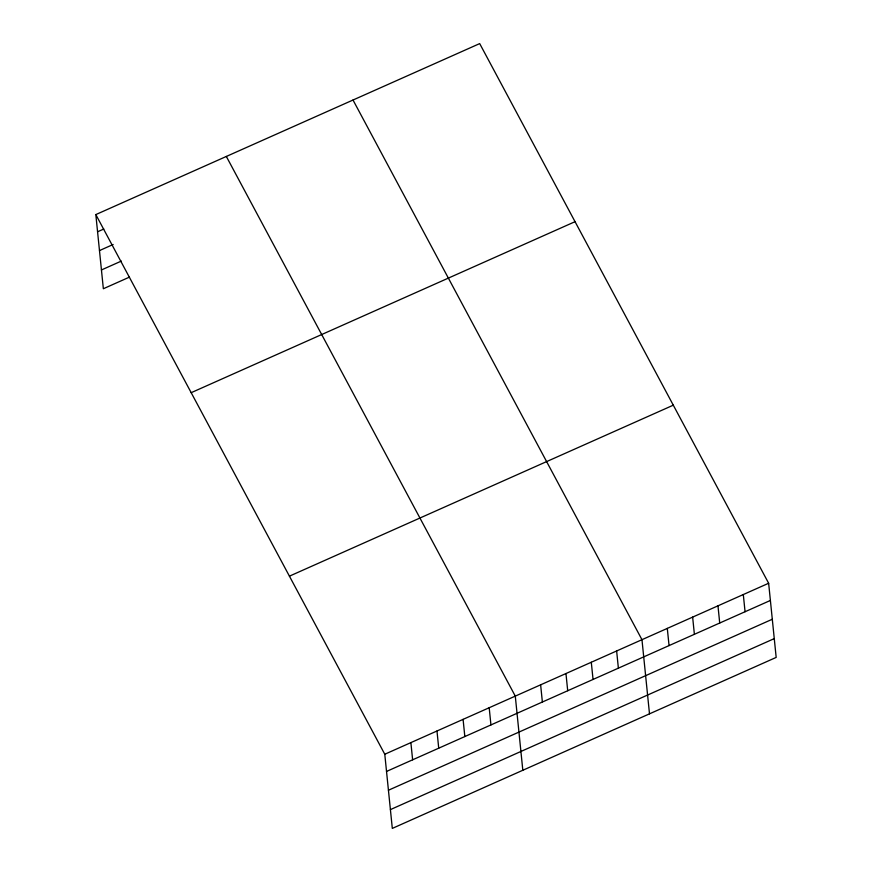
<?xml version="1.0" encoding="UTF-8"?>
<svg xmlns="http://www.w3.org/2000/svg" width="872" height="872" viewBox="0 0 872 872"><rect width="100%" height="100%" fill="white"/><g stroke="black" fill="none" stroke-linecap="round" stroke-linejoin="round"><path stroke-width="1.31" d="M95.822 214.588L479.687 43.6L768.646 583.259L776.178 657.412L392.313 828.4L384.781 754.247L95.822 214.588L103.354 288.741L129.459 277.122M97.566 231.789L103.79 229.02M99.484 250.58L113.153 244.487M101.446 269.949L121.339 261.088M191.175 392.683L575.04 221.684M289.428 576.163L673.293 405.175M384.781 754.247L768.646 583.259M386.525 771.437L770.39 600.448M388.432 790.239L772.298 619.251M390.405 809.608L774.271 638.609M353.018 100.029L641.966 639.688L649.498 713.841M226.339 156.459L515.287 696.107L522.818 770.259M743.304 594.541L745.059 611.73M717.972 605.822L719.716 623.022M692.641 617.114L694.385 634.304M667.298 628.396L669.053 645.585M616.635 650.97L618.379 668.159M591.292 662.251L593.047 679.452M565.961 673.544L567.705 690.733M540.629 684.825L542.373 702.014M489.192 707.737L490.936 724.926M463.087 719.367L464.831 736.557M436.981 730.998L438.725 748.187M410.876 742.617L412.63 759.817"/></g></svg>
